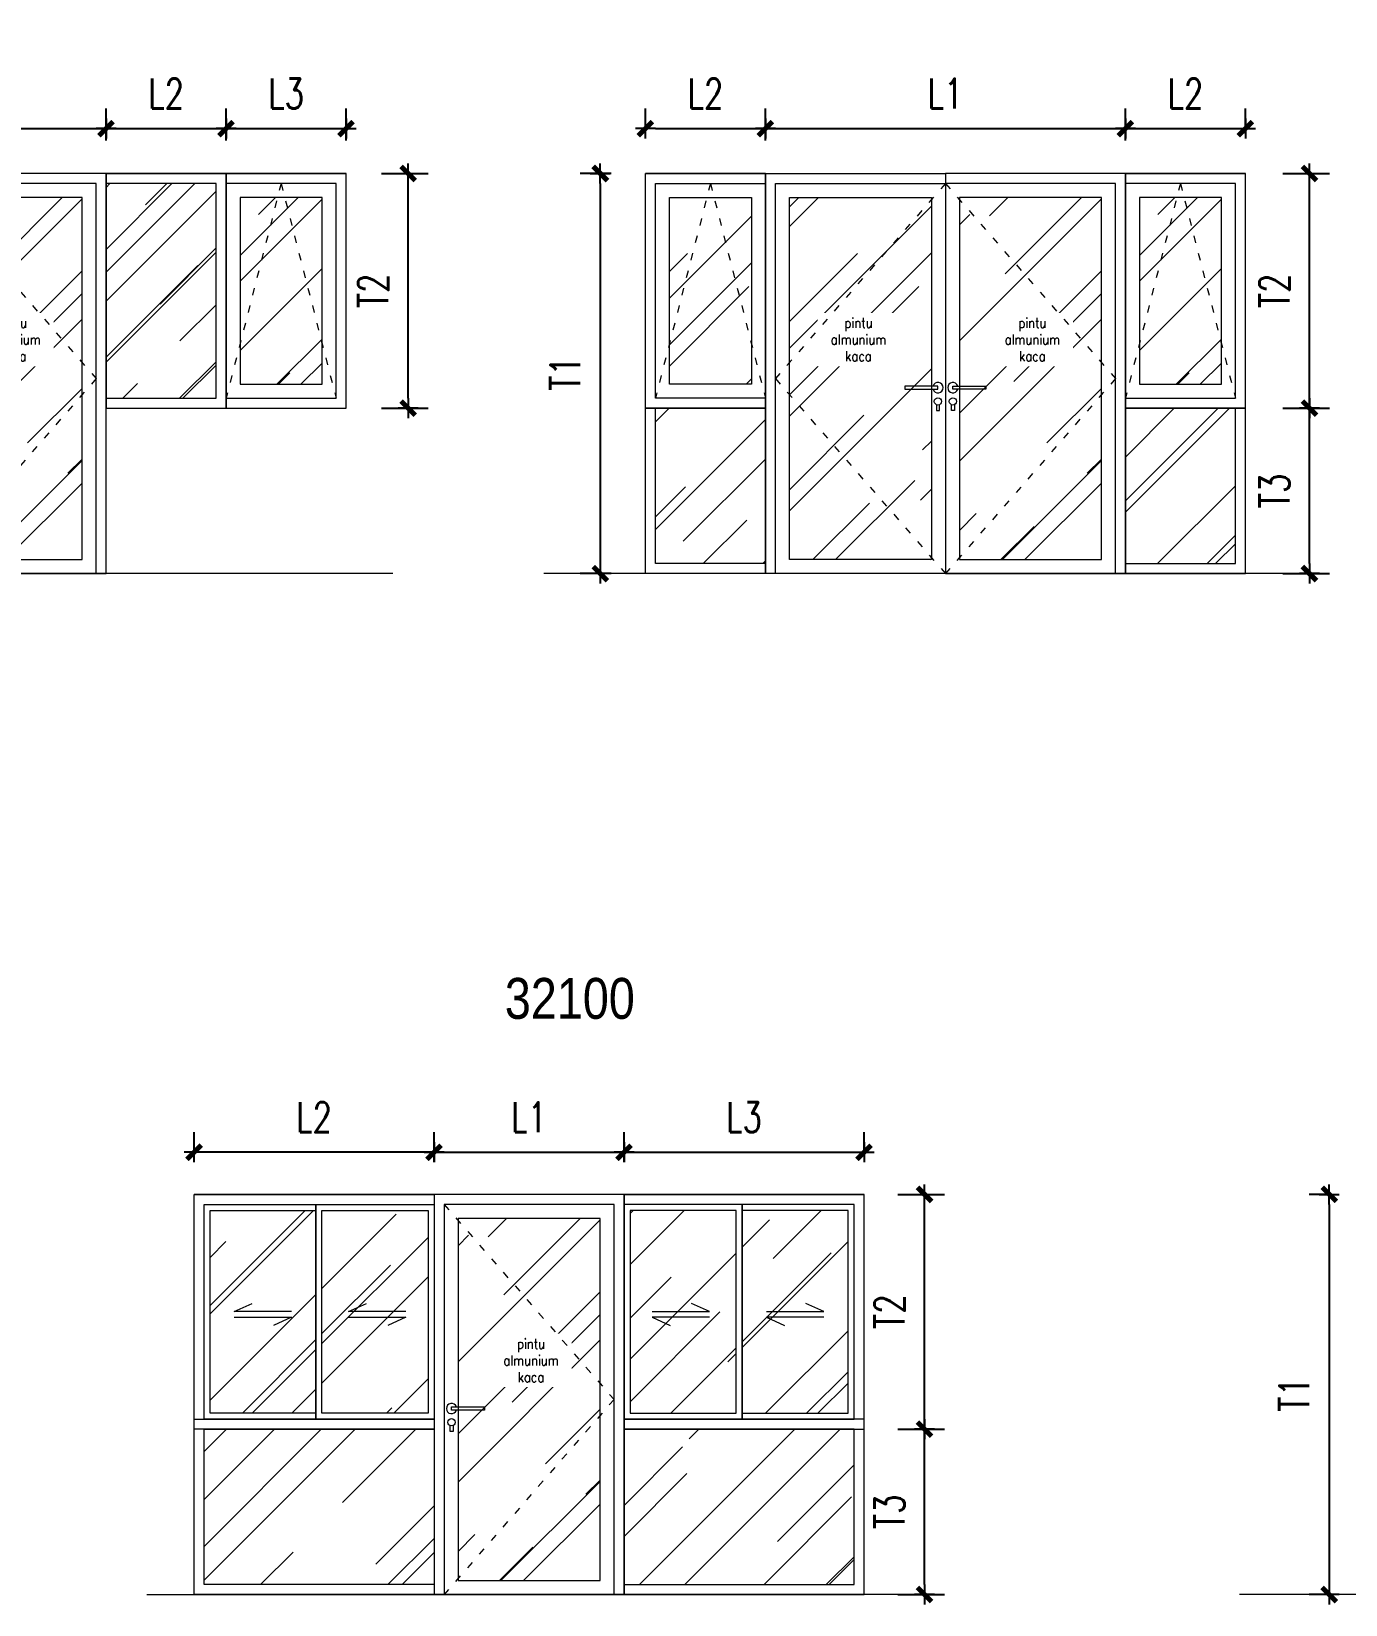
# Model space of a CAD drawing. Header units: centimetres. Extents: x 241563 to 294181, y -34797 to 61752.
# Drawn here: x 262915 to 269485, y 6713 to 14576 of the extents above; entities that cross this region are included whole.
import ezdxf

# ---------------------------------------------------------------- set-up
doc = ezdxf.new("R2010")
doc.units = ezdxf.units.CM
doc.header["$MEASUREMENT"] = 0
doc.linetypes.add('ACAD_ISO03W100', pattern=[30, 12, -18])
doc.layers.add('0.00', color=130, linetype='Continuous', lineweight=0)
doc.layers.add('0.09', color=30, linetype='Continuous', lineweight=9)
doc.styles.add('51DIM', font='SIMPLEX.shx', dxfattribs={"width": 0.85})
doc.styles.add('ISO', font='ARIALN.TTF')
doc.styles.add('TEXT', font='simplex.shx', dxfattribs={"width": 0.75})
doc.dimstyles.new('D100B', dxfattribs={"dimscale": 100, "dimtxt": 1.5, "dimasz": 0.5, "dimexe": 1, "dimexo": 2, "dimgap": 1, "dimtad": 1, "dimdec": 0, "dimzin": 0, "dimdsep": 46, "dimtxsty": 'TEXT', "dimblk1": 'tick', "dimblk2": 'tick', "dimsah": 1, "dimcen": 0, "dimclre": 15, "dimadec": 0, "dimazin": 0, "dimtfac": 1, "dimtdec": 0, "dimtix": 1, "dimtmove": 2, "dimatfit": 3, "dimldrblk": 'tick', "dimfxl": 1, "dimtolj": 1, "dimtzin": 0, "dimarcsym": 0})
pattern_1 = [(45, (13153.44, -5092.07), (424.2641, 1131.37085), [7500, -1000, 2500, -500]), (45, (13446.9, -4445.1), (-823.7794, 116.6726), [1500, -165, 3000, -375]), (45, (13029.7, -4614.77), (1601.59686, 2075.3584), [4000, -700, 2000, -500])]
pattern_2 = [(45, (-8457.07, -10247.63), (424.2641, 1131.37085), [7500, -1000, 2500, -500]), (45, (-8163.6, -9600.6), (-823.7794, 116.6726), [1500, -165, 3000, -375]), (45, (-8580.8, -9770.34), (1601.59686, 2075.3584), [4000, -700, 2000, -500])]
pattern_3 = [(45, (9733.9, 14823.35), (424.2641, 1131.37085), [7500, -1000, 2500, -500]), (45, (10027.4, 15470.35), (-823.7794, 116.6726), [1500, -165, 3000, -375]), (45, (9610.18, 15300.65), (1601.59686, 2075.3584), [4000, -700, 2000, -500])]

# ---------------------------------------------------------------- blocks, each defined once
blk = doc.blocks.new('tick')
for p, q in [((-1, 0), (1, 0)), ((0, 1), (0, -1))]:
    blk.add_line(p, q)
at = {"const_width": 0.5}
blk.add_lwpolyline([(-0.71, -0.71), (0.71, 0.71)], dxfattribs=at)
blk = doc.blocks.new('*D128')
at = {"color": 15, "linetype": 'Continuous', "lineweight": -2, "ltscale": 2, "transparency": 16777216}
for p, q in [((264664.5, 13866), (264898.4, 13866)), ((264664.5, 12692.6), (264898.4, 12692.6))]:
    blk.add_line(p, q, dxfattribs=at)
at = {"color": 0, "linetype": 'Continuous', "lineweight": -2, "ltscale": 2, "transparency": 16777216}
blk.add_line((264798.4, 12742.6), (264798.4, 13816), dxfattribs=at)
at = {"layer": 'Defpoints', "color": 0, "linetype": 'Continuous', "ltscale": 2, "transparency": 16777216}
for p in [(264464.5, 13866), (264798.4, 13866), (264464.5, 12692.6)]:
    blk.add_point(p, dxfattribs=at)
at = {"color": 0, "linetype": 'Continuous', "lineweight": -2, "ltscale": 2, "transparency": 16777216, "xscale": 50, "yscale": 50, "zscale": 50}
for p, rotation in [((264798.4, 13866), 90), ((264798.4, 12692.6), 270)]:
    blk.add_blockref('tick', p, dxfattribs=dict(at, rotation=rotation))
at = {"color": 0, "linetype": 'Continuous', "ltscale": 2, "transparency": 16777216, "insert": (264623.4, 13279.3), "char_height": 150, "attachment_point": 5, "rotation": 90, "style": 'TEXT'}
blk.add_mtext('\\A1;T2', dxfattribs=at)
blk = doc.blocks.new('*D130')
at = {"color": 15, "linetype": 'Continuous', "lineweight": -2, "ltscale": 2, "transparency": 16777216}
for p, q in [((261487.8, 14031.4), (261487.8, 14190.1)), ((263287.8, 14031.4), (263287.8, 14190.1))]:
    blk.add_line(p, q, dxfattribs=at)
at = {"color": 0, "linetype": 'Continuous', "lineweight": -2, "ltscale": 2, "transparency": 16777216}
blk.add_line((261537.8, 14090.1), (263237.8, 14090.1), dxfattribs=at)
at = {"layer": 'Defpoints', "color": 0, "linetype": 'Continuous', "ltscale": 2, "transparency": 16777216}
for p in [(263287.8, 14090.1), (261487.8, 13831.4), (263287.8, 13831.4)]:
    blk.add_point(p, dxfattribs=at)
at = {"color": 0, "linetype": 'Continuous', "lineweight": -2, "ltscale": 2, "transparency": 16777216, "xscale": 50, "yscale": 50, "zscale": 50, "rotation": 180}
blk.add_blockref('tick', (261487.8, 14090.1), dxfattribs=at)
at = {"color": 0, "linetype": 'Continuous', "lineweight": -2, "ltscale": 2, "transparency": 16777216, "xscale": 50, "yscale": 50, "zscale": 50}
blk.add_blockref('tick', (263287.8, 14090.1), dxfattribs=at)
at = {"color": 0, "linetype": 'Continuous', "ltscale": 2, "transparency": 16777216, "insert": (262387.8, 14265.1), "char_height": 150, "attachment_point": 5, "style": 'TEXT'}
blk.add_mtext('\\A1;L1', dxfattribs=at)
blk = doc.blocks.new('*D131')
at = {"color": 15, "linetype": 'Continuous', "lineweight": -2, "ltscale": 2, "transparency": 16777216}
for p, q in [((263287.8, 14031.4), (263287.8, 14190.1)), ((263887.8, 14031.4), (263887.8, 14190.1))]:
    blk.add_line(p, q, dxfattribs=at)
at = {"color": 0, "linetype": 'Continuous', "lineweight": -2, "ltscale": 2, "transparency": 16777216}
blk.add_line((263337.8, 14090.1), (263837.8, 14090.1), dxfattribs=at)
at = {"layer": 'Defpoints', "color": 0, "linetype": 'Continuous', "ltscale": 2, "transparency": 16777216}
for p in [(263887.8, 14090.1), (263287.8, 13831.4), (263887.8, 13831.4)]:
    blk.add_point(p, dxfattribs=at)
at = {"color": 0, "linetype": 'Continuous', "lineweight": -2, "ltscale": 2, "transparency": 16777216, "xscale": 50, "yscale": 50, "zscale": 50, "rotation": 180}
blk.add_blockref('tick', (263287.8, 14090.1), dxfattribs=at)
at = {"color": 0, "linetype": 'Continuous', "lineweight": -2, "ltscale": 2, "transparency": 16777216, "xscale": 50, "yscale": 50, "zscale": 50}
blk.add_blockref('tick', (263887.8, 14090.1), dxfattribs=at)
at = {"color": 0, "linetype": 'Continuous', "ltscale": 2, "transparency": 16777216, "insert": (263587.8, 14265.1), "char_height": 150, "attachment_point": 5, "style": 'TEXT'}
blk.add_mtext('\\A1;L2', dxfattribs=at)
blk = doc.blocks.new('*D132')
at = {"color": 15, "linetype": 'Continuous', "lineweight": -2, "ltscale": 2, "transparency": 16777216}
for p, q in [((269171.1, 13866), (269405, 13866)), ((269171.1, 12692.6), (269405, 12692.6))]:
    blk.add_line(p, q, dxfattribs=at)
at = {"color": 0, "linetype": 'Continuous', "lineweight": -2, "ltscale": 2, "transparency": 16777216}
blk.add_line((269305, 12742.6), (269305, 13816), dxfattribs=at)
at = {"layer": 'Defpoints', "color": 0, "linetype": 'Continuous', "ltscale": 2, "transparency": 16777216}
for p in [(268971.1, 13866), (269305, 13866), (268971.1, 12692.6)]:
    blk.add_point(p, dxfattribs=at)
at = {"color": 0, "linetype": 'Continuous', "lineweight": -2, "ltscale": 2, "transparency": 16777216, "xscale": 50, "yscale": 50, "zscale": 50}
for p, rotation in [((269305, 13866), 90), ((269305, 12692.6), 270)]:
    blk.add_blockref('tick', p, dxfattribs=dict(at, rotation=rotation))
at = {"color": 0, "linetype": 'Continuous', "ltscale": 2, "transparency": 16777216, "insert": (269130, 13279.3), "char_height": 150, "attachment_point": 5, "rotation": 90, "style": 'TEXT'}
blk.add_mtext('\\A1;T2', dxfattribs=at)
blk = doc.blocks.new('*D133')
at = {"color": 15, "linetype": 'Continuous', "lineweight": -2, "ltscale": 2, "transparency": 16777216}
for p, q in [((265814.1, 13866), (265659.1, 13866)), ((265814.1, 11866), (265659.1, 11866))]:
    blk.add_line(p, q, dxfattribs=at)
at = {"color": 0, "linetype": 'Continuous', "lineweight": -2, "ltscale": 2, "transparency": 16777216}
blk.add_line((265759.1, 13816), (265759.1, 11916), dxfattribs=at)
at = {"layer": 'Defpoints', "color": 0, "linetype": 'Continuous', "ltscale": 2, "transparency": 16777216}
for p in [(266014.1, 13866), (265759.1, 11866), (266014.1, 11866)]:
    blk.add_point(p, dxfattribs=at)
at = {"color": 0, "linetype": 'Continuous', "lineweight": -2, "ltscale": 2, "transparency": 16777216, "xscale": 50, "yscale": 50, "zscale": 50}
for p, rotation in [((265759.1, 13866), 90), ((265759.1, 11866), 270)]:
    blk.add_blockref('tick', p, dxfattribs=dict(at, rotation=rotation))
at = {"color": 0, "linetype": 'Continuous', "ltscale": 2, "transparency": 16777216, "insert": (265584.1, 12866), "char_height": 150, "attachment_point": 5, "rotation": 90, "style": 'TEXT'}
blk.add_mtext('\\A1;T1', dxfattribs=at)
blk = doc.blocks.new('*D134')
at = {"color": 15, "linetype": 'Continuous', "lineweight": -2, "ltscale": 2, "transparency": 16777216}
for p, q in [((265984.7, 14064.5), (265984.7, 14190.1)), ((266584.7, 14031.4), (266584.7, 14190.1))]:
    blk.add_line(p, q, dxfattribs=at)
at = {"color": 0, "linetype": 'Continuous', "lineweight": -2, "ltscale": 2, "transparency": 16777216}
blk.add_line((266034.7, 14090.1), (266534.7, 14090.1), dxfattribs=at)
at = {"layer": 'Defpoints', "color": 0, "linetype": 'Continuous', "ltscale": 2, "transparency": 16777216}
for p in [(266584.7, 14090.1), (265984.7, 13864.5), (266584.7, 13831.4)]:
    blk.add_point(p, dxfattribs=at)
at = {"color": 0, "linetype": 'Continuous', "lineweight": -2, "ltscale": 2, "transparency": 16777216, "xscale": 50, "yscale": 50, "zscale": 50, "rotation": 180}
blk.add_blockref('tick', (265984.7, 14090.1), dxfattribs=at)
at = {"color": 0, "linetype": 'Continuous', "lineweight": -2, "ltscale": 2, "transparency": 16777216, "xscale": 50, "yscale": 50, "zscale": 50}
blk.add_blockref('tick', (266584.7, 14090.1), dxfattribs=at)
at = {"color": 0, "linetype": 'Continuous', "ltscale": 2, "transparency": 16777216, "insert": (266284.7, 14265.1), "char_height": 150, "attachment_point": 5, "style": 'TEXT'}
blk.add_mtext('\\A1;L2', dxfattribs=at)
blk = doc.blocks.new('*D135')
at = {"color": 15, "linetype": 'Continuous', "lineweight": -2, "ltscale": 2, "transparency": 16777216}
for p, q in [((266584.7, 14031.4), (266584.7, 14190.1)), ((268384.7, 14031.4), (268384.7, 14190.1))]:
    blk.add_line(p, q, dxfattribs=at)
at = {"color": 0, "linetype": 'Continuous', "lineweight": -2, "ltscale": 2, "transparency": 16777216}
blk.add_line((266634.7, 14090.1), (268334.7, 14090.1), dxfattribs=at)
at = {"layer": 'Defpoints', "color": 0, "linetype": 'Continuous', "ltscale": 2, "transparency": 16777216}
for p in [(268384.7, 14090.1), (266584.7, 13831.4), (268384.7, 13831.4)]:
    blk.add_point(p, dxfattribs=at)
at = {"color": 0, "linetype": 'Continuous', "lineweight": -2, "ltscale": 2, "transparency": 16777216, "xscale": 50, "yscale": 50, "zscale": 50, "rotation": 180}
blk.add_blockref('tick', (266584.7, 14090.1), dxfattribs=at)
at = {"color": 0, "linetype": 'Continuous', "lineweight": -2, "ltscale": 2, "transparency": 16777216, "xscale": 50, "yscale": 50, "zscale": 50}
blk.add_blockref('tick', (268384.7, 14090.1), dxfattribs=at)
at = {"color": 0, "linetype": 'Continuous', "ltscale": 2, "transparency": 16777216, "insert": (267484.7, 14265.1), "char_height": 150, "attachment_point": 5, "style": 'TEXT'}
blk.add_mtext('\\A1;L1', dxfattribs=at)
blk = doc.blocks.new('*D136')
at = {"color": 15, "linetype": 'Continuous', "lineweight": -2, "ltscale": 2, "transparency": 16777216}
for p, q in [((268384.7, 14031.4), (268384.7, 14190.1)), ((268984.7, 14066), (268984.7, 14190.1))]:
    blk.add_line(p, q, dxfattribs=at)
at = {"color": 0, "linetype": 'Continuous', "lineweight": -2, "ltscale": 2, "transparency": 16777216}
blk.add_line((268434.7, 14090.1), (268934.7, 14090.1), dxfattribs=at)
at = {"layer": 'Defpoints', "color": 0, "linetype": 'Continuous', "ltscale": 2, "transparency": 16777216}
for p in [(268984.7, 14090.1), (268984.7, 13866), (268384.7, 13831.4)]:
    blk.add_point(p, dxfattribs=at)
at = {"color": 0, "linetype": 'Continuous', "lineweight": -2, "ltscale": 2, "transparency": 16777216, "xscale": 50, "yscale": 50, "zscale": 50, "rotation": 180}
blk.add_blockref('tick', (268384.7, 14090.1), dxfattribs=at)
at = {"color": 0, "linetype": 'Continuous', "lineweight": -2, "ltscale": 2, "transparency": 16777216, "xscale": 50, "yscale": 50, "zscale": 50}
blk.add_blockref('tick', (268984.7, 14090.1), dxfattribs=at)
at = {"color": 0, "linetype": 'Continuous', "ltscale": 2, "transparency": 16777216, "insert": (268684.7, 14265.1), "char_height": 150, "attachment_point": 5, "style": 'TEXT'}
blk.add_mtext('\\A1;L2', dxfattribs=at)
blk = doc.blocks.new('*D161')
at = {"color": 15, "linetype": 'Continuous', "lineweight": -2, "ltscale": 2, "transparency": 16777216}
for p, q in [((264927.6, 8963.3), (264927.6, 9074)), ((265877.6, 8963.3), (265877.6, 9074))]:
    blk.add_line(p, q, dxfattribs=at)
at = {"color": 0, "linetype": 'Continuous', "lineweight": -2, "ltscale": 2, "transparency": 16777216}
blk.add_line((264977.6, 8974), (265827.6, 8974), dxfattribs=at)
at = {"layer": 'Defpoints', "color": 0, "linetype": 'Continuous', "ltscale": 2, "transparency": 16777216}
for p in [(265877.6, 8974), (264927.6, 8763.3), (265877.6, 8763.3)]:
    blk.add_point(p, dxfattribs=at)
at = {"color": 0, "linetype": 'Continuous', "lineweight": -2, "ltscale": 2, "transparency": 16777216, "xscale": 50, "yscale": 50, "zscale": 50, "rotation": 180}
blk.add_blockref('tick', (264927.6, 8974), dxfattribs=at)
at = {"color": 0, "linetype": 'Continuous', "lineweight": -2, "ltscale": 2, "transparency": 16777216, "xscale": 50, "yscale": 50, "zscale": 50}
blk.add_blockref('tick', (265877.6, 8974), dxfattribs=at)
at = {"color": 0, "linetype": 'Continuous', "ltscale": 2, "transparency": 16777216, "insert": (265402.6, 9149), "char_height": 150, "attachment_point": 5, "style": 'TEXT'}
blk.add_mtext('\\A1;L1', dxfattribs=at)
blk = doc.blocks.new('*D162')
at = {"color": 15, "linetype": 'Continuous', "lineweight": -2, "ltscale": 2, "transparency": 16777216}
for p, q in [((265877.6, 8963.3), (265877.6, 9074)), ((267077.6, 8963.3), (267077.6, 9074))]:
    blk.add_line(p, q, dxfattribs=at)
at = {"color": 0, "linetype": 'Continuous', "lineweight": -2, "ltscale": 2, "transparency": 16777216}
blk.add_line((265927.6, 8974), (267027.6, 8974), dxfattribs=at)
at = {"layer": 'Defpoints', "color": 0, "linetype": 'Continuous', "ltscale": 2, "transparency": 16777216}
for p in [(267077.6, 8974), (265877.6, 8763.3), (267077.6, 8763.3)]:
    blk.add_point(p, dxfattribs=at)
at = {"color": 0, "linetype": 'Continuous', "lineweight": -2, "ltscale": 2, "transparency": 16777216, "xscale": 50, "yscale": 50, "zscale": 50, "rotation": 180}
blk.add_blockref('tick', (265877.6, 8974), dxfattribs=at)
at = {"color": 0, "linetype": 'Continuous', "lineweight": -2, "ltscale": 2, "transparency": 16777216, "xscale": 50, "yscale": 50, "zscale": 50}
blk.add_blockref('tick', (267077.6, 8974), dxfattribs=at)
at = {"color": 0, "linetype": 'Continuous', "ltscale": 2, "transparency": 16777216, "insert": (266477.6, 9149), "char_height": 150, "width": 166.071, "attachment_point": 5, "style": 'TEXT'}
blk.add_mtext('\\A1;L3', dxfattribs=at)
blk = doc.blocks.new('*D163')
at = {"color": 15, "linetype": 'Continuous', "lineweight": -2, "ltscale": 2, "transparency": 16777216}
for p, q in [((267246.2, 8763.3), (267480.2, 8763.3)), ((267246.2, 7589.9), (267480.2, 7589.9))]:
    blk.add_line(p, q, dxfattribs=at)
at = {"color": 0, "linetype": 'Continuous', "lineweight": -2, "ltscale": 2, "transparency": 16777216}
blk.add_line((267380.2, 7639.9), (267380.2, 8713.3), dxfattribs=at)
at = {"layer": 'Defpoints', "color": 0, "linetype": 'Continuous', "ltscale": 2, "transparency": 16777216}
for p in [(267046.2, 8763.3), (267380.2, 8763.3), (267046.2, 7589.9)]:
    blk.add_point(p, dxfattribs=at)
at = {"color": 0, "linetype": 'Continuous', "lineweight": -2, "ltscale": 2, "transparency": 16777216, "xscale": 50, "yscale": 50, "zscale": 50}
for p, rotation in [((267380.2, 8763.3), 90), ((267380.2, 7589.9), 270)]:
    blk.add_blockref('tick', p, dxfattribs=dict(at, rotation=rotation))
at = {"color": 0, "linetype": 'Continuous', "ltscale": 2, "transparency": 16777216, "insert": (267205.2, 8176.6), "char_height": 150, "attachment_point": 5, "rotation": 90, "style": 'TEXT'}
blk.add_mtext('\\A1;T2', dxfattribs=at)
blk = doc.blocks.new('*D164')
at = {"color": 15, "linetype": 'Continuous', "lineweight": -2, "ltscale": 2, "transparency": 16777216}
for p, q in [((269415.7, 8763.3), (269304, 8763.3)), ((269415.7, 6763.3), (269304, 6763.3))]:
    blk.add_line(p, q, dxfattribs=at)
at = {"color": 0, "linetype": 'Continuous', "lineweight": -2, "ltscale": 2, "transparency": 16777216}
blk.add_line((269404, 8713.3), (269404, 6813.3), dxfattribs=at)
at = {"layer": 'Defpoints', "color": 0, "linetype": 'Continuous', "ltscale": 2, "transparency": 16777216}
for p in [(269615.7, 8763.3), (269404, 6763.3), (269615.7, 6763.3)]:
    blk.add_point(p, dxfattribs=at)
at = {"color": 0, "linetype": 'Continuous', "lineweight": -2, "ltscale": 2, "transparency": 16777216, "xscale": 50, "yscale": 50, "zscale": 50}
for p, rotation in [((269404, 8763.3), 90), ((269404, 6763.3), 270)]:
    blk.add_blockref('tick', p, dxfattribs=dict(at, rotation=rotation))
at = {"color": 0, "linetype": 'Continuous', "ltscale": 2, "transparency": 16777216, "insert": (269229, 7763.3), "char_height": 150, "attachment_point": 5, "rotation": 90, "style": 'TEXT'}
blk.add_mtext('\\A1;T1', dxfattribs=at)
blk = doc.blocks.new('*D178')
at = {"color": 15, "linetype": 'Continuous', "lineweight": -2, "ltscale": 2, "transparency": 16777216}
for p, q in [((263887.8, 14031.4), (263887.8, 14190.1)), ((264487.8, 14031.4), (264487.8, 14190.1))]:
    blk.add_line(p, q, dxfattribs=at)
at = {"color": 0, "linetype": 'Continuous', "lineweight": -2, "ltscale": 2, "transparency": 16777216}
blk.add_line((263937.8, 14090.1), (264437.8, 14090.1), dxfattribs=at)
at = {"layer": 'Defpoints', "color": 0, "linetype": 'Continuous', "ltscale": 2, "transparency": 16777216}
for p in [(264487.8, 14090.1), (263887.8, 13831.4), (264487.8, 13831.4)]:
    blk.add_point(p, dxfattribs=at)
at = {"color": 0, "linetype": 'Continuous', "lineweight": -2, "ltscale": 2, "transparency": 16777216, "xscale": 50, "yscale": 50, "zscale": 50, "rotation": 180}
blk.add_blockref('tick', (263887.8, 14090.1), dxfattribs=at)
at = {"color": 0, "linetype": 'Continuous', "lineweight": -2, "ltscale": 2, "transparency": 16777216, "xscale": 50, "yscale": 50, "zscale": 50}
blk.add_blockref('tick', (264487.8, 14090.1), dxfattribs=at)
at = {"color": 0, "linetype": 'Continuous', "ltscale": 2, "transparency": 16777216, "insert": (264187.8, 14265.1), "char_height": 150, "attachment_point": 5, "style": 'TEXT'}
blk.add_mtext('\\A1;L3', dxfattribs=at)
blk = doc.blocks.new('*D179')
at = {"color": 15, "linetype": 'Continuous', "lineweight": -2, "ltscale": 2, "transparency": 16777216}
for p, q in [((269171.1, 12692.6), (269405, 12692.6)), ((269171.1, 11866), (269405, 11866))]:
    blk.add_line(p, q, dxfattribs=at)
at = {"color": 0, "linetype": 'Continuous', "lineweight": -2, "ltscale": 2, "transparency": 16777216}
blk.add_line((269305, 11916), (269305, 12642.6), dxfattribs=at)
at = {"layer": 'Defpoints', "color": 0, "linetype": 'Continuous', "ltscale": 2, "transparency": 16777216}
for p in [(268971.1, 12692.6), (269305, 12692.6), (268971.1, 11866)]:
    blk.add_point(p, dxfattribs=at)
at = {"color": 0, "linetype": 'Continuous', "lineweight": -2, "ltscale": 2, "transparency": 16777216, "xscale": 50, "yscale": 50, "zscale": 50}
for p, rotation in [((269305, 12692.6), 90), ((269305, 11866), 270)]:
    blk.add_blockref('tick', p, dxfattribs=dict(at, rotation=rotation))
at = {"color": 0, "linetype": 'Continuous', "ltscale": 2, "transparency": 16777216, "insert": (269130, 12279.3), "char_height": 150, "attachment_point": 5, "rotation": 90, "style": 'TEXT'}
blk.add_mtext('\\A1;T3', dxfattribs=at)
blk = doc.blocks.new('*D181')
at = {"color": 15, "linetype": 'Continuous', "lineweight": -2, "ltscale": 2, "transparency": 16777216}
for p, q in [((267246.2, 7589.9), (267480.2, 7589.9)), ((267246.2, 6763.3), (267480.2, 6763.3))]:
    blk.add_line(p, q, dxfattribs=at)
at = {"color": 0, "linetype": 'Continuous', "lineweight": -2, "ltscale": 2, "transparency": 16777216}
blk.add_line((267380.2, 6813.3), (267380.2, 7539.9), dxfattribs=at)
at = {"layer": 'Defpoints', "color": 0, "linetype": 'Continuous', "ltscale": 2, "transparency": 16777216}
for p in [(267046.2, 7589.9), (267380.2, 7589.9), (267046.2, 6763.3)]:
    blk.add_point(p, dxfattribs=at)
at = {"color": 0, "linetype": 'Continuous', "lineweight": -2, "ltscale": 2, "transparency": 16777216, "xscale": 50, "yscale": 50, "zscale": 50}
for p, rotation in [((267380.2, 7589.9), 90), ((267380.2, 6763.3), 270)]:
    blk.add_blockref('tick', p, dxfattribs=dict(at, rotation=rotation))
at = {"color": 0, "linetype": 'Continuous', "ltscale": 2, "transparency": 16777216, "insert": (267205.2, 7176.6), "char_height": 150, "width": 160.612, "attachment_point": 5, "rotation": 90, "style": 'TEXT'}
blk.add_mtext('\\A1;T3', dxfattribs=at)
blk = doc.blocks.new('*D640')
at = {"color": 15, "linetype": 'Continuous', "lineweight": -2, "ltscale": 2, "transparency": 16777216}
for p, q in [((263727.6, 8963.3), (263727.6, 9074)), ((264927.6, 8963.3), (264927.6, 9074))]:
    blk.add_line(p, q, dxfattribs=at)
at = {"color": 0, "linetype": 'Continuous', "lineweight": -2, "ltscale": 2, "transparency": 16777216}
blk.add_line((264877.6, 8974), (263777.6, 8974), dxfattribs=at)
at = {"layer": '0.00', "color": 15, "linetype": 'Continuous', "lineweight": -2, "ltscale": 2, "transparency": 16777216}
for p, q in [((266552.5, 42751.9), (266552.5, 42924.1)), ((267802.5, 42751.9), (267802.5, 42924.1))]:
    blk.add_line(p, q, dxfattribs=at)
at = {"layer": '0.00', "color": 0, "linetype": 'Continuous', "lineweight": -2, "ltscale": 2, "transparency": 16777216}
blk.add_line((266602.5, 42824.1), (267752.5, 42824.1), dxfattribs=at)
at = {"layer": 'Defpoints', "color": 0, "linetype": 'Continuous', "ltscale": 2, "transparency": 16777216}
for p in [(267802.5, 42824.1), (266552.5, 42551.9), (267802.5, 42551.9), (263727.6, 8974), (263727.6, 8763.3), (264927.6, 8763.3)]:
    blk.add_point(p, dxfattribs=at)
at = {"color": 0, "linetype": 'Continuous', "lineweight": -2, "ltscale": 2, "transparency": 16777216, "xscale": 50, "yscale": 50, "zscale": 50, "rotation": 180}
blk.add_blockref('tick', (263727.6, 8974), dxfattribs=at)
at = {"color": 0, "linetype": 'Continuous', "lineweight": -2, "ltscale": 2, "transparency": 16777216, "xscale": 50, "yscale": 50, "zscale": 50}
blk.add_blockref('tick', (264927.6, 8974), dxfattribs=at)
at = {"layer": '0.00', "color": 0, "linetype": 'Continuous', "lineweight": -2, "ltscale": 2, "transparency": 16777216, "xscale": 50, "yscale": 50, "zscale": 50, "rotation": 180}
blk.add_blockref('tick', (266552.5, 42824.1), dxfattribs=at)
at = {"layer": '0.00', "color": 0, "linetype": 'Continuous', "lineweight": -2, "ltscale": 2, "transparency": 16777216, "xscale": 50, "yscale": 50, "zscale": 50}
blk.add_blockref('tick', (267802.5, 42824.1), dxfattribs=at)
at = {"color": 0, "linetype": 'Continuous', "ltscale": 2, "transparency": 16777216, "insert": (264327.6, 9149), "char_height": 150, "attachment_point": 5, "style": 'TEXT'}
blk.add_mtext('\\A1;L2', dxfattribs=at)
at = {"layer": '0.00', "color": 0, "linetype": 'Continuous', "ltscale": 2, "transparency": 16777216, "insert": (267177.5, 42999.1), "char_height": 150, "attachment_point": 5, "style": 'TEXT'}
blk.add_mtext('\\A1;L1', dxfattribs=at)

msp = doc.modelspace()

# ---------------------------------------------------------------- hatches: boundary and pattern name
at = {"layer": '0.00', "linetype": 'ACAD_ISO03W100', "ltscale": 3, "true_color": 0xf8d731}
h = msp.add_hatch(dxfattribs=at)
h.set_pattern_fill('AR-RROOF', color=40, scale=300, angle=45)
h.set_pattern_definition([(45, (1720.2, -5092.07), (254.55844, 678.8225), [4500, -600, 1500, -300]), (45, (1896.27, -4703.87), (-494.26764, 70.0036), [900, -99, 1800, -225]), (45, (1645.95, -4805.7), (960.95812, 1245.21504), [2400, -420, 1200, -300])])
h.paths.add_polyline_path([(263837.8, 13816), (263287.8, 13816), (263287.8, 12742.6), (263837.8, 12742.6)])
at = {"layer": '0.00', "linetype": 'Continuous', "ltscale": 2}
h = msp.add_hatch(dxfattribs=at)
h.set_pattern_fill('AR-RROOF', color=4, scale=500, angle=45)
h.set_pattern_definition([(45, (8056.57, -5092.07), (424.2641, 1131.37085), [7500, -1000, 2500, -500]), (45, (8350, -4445.1), (-823.7794, 116.6726), [1500, -165, 3000, -375]), (45, (7932.82, -4614.77), (1601.59686, 2075.3584), [4000, -700, 2000, -500])])
h.paths.add_polyline_path([(262457.8, 11936), (263167.8, 11936), (263167.8, 13746), (262457.8, 13746)])
h = msp.add_hatch(dxfattribs=at)
h.set_pattern_fill('AR-RROOF', color=4, scale=500, angle=45)
h.set_pattern_definition([(45, (8656.57, -5092.07), (424.2641, 1131.37085), [7500, -1000, 2500, -500]), (45, (8950, -4445.1), (-823.7794, 116.6726), [1500, -165, 3000, -375]), (45, (8532.82, -4614.77), (1601.59686, 2075.3584), [4000, -700, 2000, -500])])
h.paths.add_polyline_path([(264367.8, 13746), (263957.8, 13746), (263957.8, 12812.6), (264367.8, 12812.6)])
h = msp.add_hatch(dxfattribs=at)
h.set_pattern_fill('AR-RROOF', color=4, scale=500, angle=45)
h.set_pattern_definition([(45, (12303.44, -5092.07), (424.2641, 1131.37085), [7500, -1000, 2500, -500]), (45, (12596.9, -4445.1), (-823.7794, 116.6726), [1500, -165, 3000, -375]), (45, (12179.7, -4614.77), (1601.59686, 2075.3584), [4000, -700, 2000, -500])])
h.paths.add_polyline_path([(266104.7, 13746), (266514.7, 13746), (266514.7, 12812.6), (266104.7, 12812.6)])
h = msp.add_hatch(dxfattribs=at)
h.set_pattern_fill('AR-RROOF', color=4, scale=500, angle=45)
h.set_pattern_definition(pattern_1)
h.paths.add_polyline_path([(267414.7, 11936), (266704.7, 11936), (266704.7, 13746), (267414.7, 13746)])
h = msp.add_hatch(dxfattribs=at)
h.set_pattern_fill('AR-RROOF', color=4, scale=500, angle=45)
h.set_pattern_definition(pattern_1)
h.paths.add_polyline_path([(267554.7, 11936), (268264.7, 11936), (268264.7, 13746), (267554.7, 13746)])
h = msp.add_hatch(dxfattribs=at)
h.set_pattern_fill('AR-RROOF', color=4, scale=500, angle=45)
h.set_pattern_definition(pattern_1)
h.paths.add_polyline_path([(268864.7, 13746), (268454.7, 13746), (268454.7, 12812.6), (268864.7, 12812.6)])
h = msp.add_hatch(dxfattribs=at)
h.set_pattern_fill('AR-RROOF', color=4, scale=500, angle=45)
h.set_pattern_definition([(45, (-752.84, -5092.07), (424.2641, 1131.37085), [7500, -1000, 2500, -500]), (45, (-459.4, -4445.1), (-823.7794, 116.6726), [1500, -165, 3000, -375]), (45, (-876.6, -4614.77), (1601.59686, 2075.3584), [4000, -700, 2000, -500])])
h.paths.add_polyline_path([(266034.7, 12692.6), (266584.7, 12692.6), (266584.7, 11916), (266034.7, 11916)])
h = msp.add_hatch(dxfattribs=at)
h.set_pattern_fill('AR-RROOF', color=4, scale=500, angle=45)
h.set_pattern_definition([(45, (97.16, -5092.07), (424.2641, 1131.37085), [7500, -1000, 2500, -500]), (45, (390.6, -4445.1), (-823.7794, 116.6726), [1500, -165, 3000, -375]), (45, (-26.6, -4614.77), (1601.59686, 2075.3584), [4000, -700, 2000, -500])])
h.paths.add_polyline_path([(268934.7, 12692.6), (268384.7, 12692.6), (268384.7, 11916), (268934.7, 11916)])
h = msp.add_hatch(dxfattribs=at)
h.set_pattern_fill('AR-RROOF', color=4, scale=500, angle=45)
h.set_pattern_definition(pattern_2)
h.paths.add_polyline_path([(263807.6, 8683.3), (264336.8, 8683.3), (264336.8, 7669.9), (263807.6, 7669.9)])
h.paths.add_polyline_path([(264366.8, 8683.3), (264897.6, 8683.3), (264897.6, 7669.9), (264366.8, 7669.9)])
h = msp.add_hatch(dxfattribs=at)
h.set_pattern_fill('AR-RROOF', color=4, scale=500, angle=45)
h.set_pattern_definition(pattern_2)
h.paths.add_polyline_path([(266997.6, 8683.3), (266468.5, 8683.3), (266468.5, 7669.9), (266997.6, 7669.9)])
h.paths.add_polyline_path([(266438.5, 8683.3), (265907.6, 8683.3), (265907.6, 7669.9), (266438.5, 7669.9)])
h = msp.add_hatch(dxfattribs=at)
h.set_pattern_fill('AR-RROOF', color=4, scale=500, angle=45)
h.set_pattern_definition([(45, (10646.4, -10194.7), (424.2641, 1131.37085), [7500, -1000, 2500, -500]), (45, (10939.85, -9547.7), (-823.7794, 116.6726), [1500, -165, 3000, -375]), (45, (10522.65, -9717.4), (1601.59686, 2075.3584), [4000, -700, 2000, -500])])
h.paths.add_polyline_path([(265047.6, 6833.3), (265757.6, 6833.3), (265757.6, 8643.3), (265047.6, 8643.3)])
h = msp.add_hatch(dxfattribs=at)
h.set_pattern_fill('AR-RROOF', color=4, scale=500, angle=45)
h.set_pattern_definition(pattern_3)
h.paths.add_polyline_path([(263777.6, 7589.9), (264927.6, 7589.9), (264927.6, 6813.3), (263777.6, 6813.3)])
h = msp.add_hatch(dxfattribs=at)
h.set_pattern_fill('AR-RROOF', color=4, scale=500, angle=45)
h.set_pattern_definition(pattern_3)
h.paths.add_polyline_path([(267027.6, 7589.9), (265877.6, 7589.9), (265877.6, 6813.3), (267027.6, 6813.3)])

# ---------------------------------------------------------------- linework, layer by layer
at = {"layer": '0.00', "color": 40, "linetype": 'Continuous', "ltscale": 2, "true_color": 0xf8d731}
for p, q in [((263287.8, 13866), (263887.8, 13866)), ((263887.8, 13866), (264487.8, 13866)), ((266584.7, 13866), (265984.7, 13866)), ((268384.7, 13866), (268984.7, 13866)), ((264327.6, 8763.3), (263727.6, 8763.3)), ((264927.6, 8763.3), (264327.6, 8763.3)), ((265877.6, 8763.3), (266477.6, 8763.3)), ((266477.6, 8763.3), (267077.6, 8763.3))]:
    msp.add_line(p, q, dxfattribs=at)
at = {"layer": '0.00', "color": 40, "linetype": 'Continuous', "ltscale": 0.5, "true_color": 0xf8d731}
for p, q in [((264721, 11866), (262086, 11866)), ((269189, 11866), (265477.3, 11866)), ((263492.1, 6763.3), (266332.2, 6763.3)), ((267313.2, 6763.3), (264473.1, 6763.3)), ((272989.2, 6763.3), (268955.2, 6763.3))]:
    msp.add_line(p, q, dxfattribs=at)
for points in [[(262387.8, 11866), (263287.8, 11866), (263287.8, 13866), (262387.8, 13866)], [(267484.7, 11866), (266584.7, 11866), (266584.7, 13866), (267484.7, 13866)], [(267484.7, 11866), (268384.7, 11866), (268384.7, 13866), (267484.7, 13866)], [(262387.8, 11866), (263237.8, 11866), (263237.8, 13816), (262387.8, 13816)], [(267484.7, 11866), (266634.7, 11866), (266634.7, 13816), (267484.7, 13816)], [(267484.7, 11866), (268334.7, 11866), (268334.7, 13816), (267484.7, 13816)], [(262457.8, 11936), (263167.8, 11936), (263167.8, 13746), (262457.8, 13746)], [(267414.7, 11936), (266704.7, 11936), (266704.7, 13746), (267414.7, 13746)], [(267554.7, 11936), (268264.7, 11936), (268264.7, 13746), (267554.7, 13746)], [(267447.2, 12803.5), (267281.9, 12803.5), (267281.9, 12787.8), (267447.2, 12787.8)], [(267522.1, 12803.5), (267687.4, 12803.5), (267687.4, 12787.8), (267522.1, 12787.8)], [(264927.6, 6763.3), (265877.6, 6763.3), (265877.6, 8763.3), (264927.6, 8763.3)], [(264977.6, 6763.3), (265827.6, 6763.3), (265827.6, 8713.3), (264977.6, 8713.3)], [(265047.6, 6833.3), (265757.6, 6833.3), (265757.6, 8643.3), (265047.6, 8643.3)], [(265015.1, 7700.9), (265180.4, 7700.9), (265180.4, 7685.1), (265015.1, 7685.1)]]:
    msp.add_lwpolyline(points, close=True, dxfattribs=at)
at = {"layer": '0.00', "color": 40, "linetype": 'Continuous', "ltscale": 2, "true_color": 0xf8d731}
for points in [[(263887.8, 13866), (263287.8, 13866), (263287.8, 12692.6), (263887.8, 12692.6)], [(264487.8, 13866), (263887.8, 13866), (263887.8, 12692.6), (264487.8, 12692.6)], [(265984.7, 13866), (266584.7, 13866), (266584.7, 12692.6), (265984.7, 12692.6)], [(268984.7, 13866), (268384.7, 13866), (268384.7, 12692.6), (268984.7, 12692.6)], [(263837.8, 13816), (263287.8, 13816), (263287.8, 12742.6), (263837.8, 12742.6)], [(264437.8, 13816), (263887.8, 13816), (263887.8, 12742.6), (264437.8, 12742.6)], [(266034.7, 13816), (266584.7, 13816), (266584.7, 12742.6), (266034.7, 12742.6)], [(268934.7, 13816), (268384.7, 13816), (268384.7, 12742.6), (268934.7, 12742.6)], [(264367.8, 13746), (263957.8, 13746), (263957.8, 12812.6), (264367.8, 12812.6)], [(266104.7, 13746), (266514.7, 13746), (266514.7, 12812.6), (266104.7, 12812.6)], [(268864.7, 13746), (268454.7, 13746), (268454.7, 12812.6), (268864.7, 12812.6)], [(265984.7, 12692.6), (266584.7, 12692.6), (266584.7, 11866), (265984.7, 11866)], [(266034.7, 12692.6), (266584.7, 12692.6), (266584.7, 11916), (266034.7, 11916)], [(268984.7, 12692.6), (268384.7, 12692.6), (268384.7, 11866), (268984.7, 11866)], [(268934.7, 12692.6), (268384.7, 12692.6), (268384.7, 11916), (268934.7, 11916)], [(263777.6, 8713.3), (264336.8, 8713.3), (264336.8, 7639.9), (263777.6, 7639.9)], [(263807.6, 8683.3), (264336.8, 8683.3), (264336.8, 7669.9), (263807.6, 7669.9)], [(264336.8, 8713.3), (264927.6, 8713.3), (264927.6, 7639.9), (264336.8, 7639.9)], [(264366.8, 8683.3), (264897.6, 8683.3), (264897.6, 7669.9), (264366.8, 7669.9)], [(266468.5, 8713.3), (265877.6, 8713.3), (265877.6, 7639.9), (266468.5, 7639.9)], [(266438.5, 8683.3), (265907.6, 8683.3), (265907.6, 7669.9), (266438.5, 7669.9)], [(267027.6, 8713.3), (266468.5, 8713.3), (266468.5, 7639.9), (267027.6, 7639.9)], [(266997.6, 8683.3), (266468.5, 8683.3), (266468.5, 7669.9), (266997.6, 7669.9)], [(263727.6, 7639.9), (264927.6, 7639.9), (264927.6, 6763.3), (263727.6, 6763.3)], [(267077.6, 7639.9), (265877.6, 7639.9), (265877.6, 6763.3), (267077.6, 6763.3)], [(263777.6, 7589.9), (264927.6, 7589.9), (264927.6, 6813.3), (263777.6, 6813.3)], [(267027.6, 7589.9), (265877.6, 7589.9), (265877.6, 6813.3), (267027.6, 6813.3)]]:
    msp.add_lwpolyline(points, close=True, dxfattribs=at)
at = {"layer": '0.00', "color": 40, "linetype": 'ACAD_ISO03W100', "ltscale": 3, "true_color": 0xf8d731}
for points in [[(264162.8, 13816), (263887.8, 12742.6)], [(264162.8, 13816), (264437.8, 12742.6)], [(266309.7, 13816), (266034.7, 12742.6)], [(266309.7, 13816), (266584.7, 12742.6)], [(268659.7, 13816), (268384.7, 12742.6)], [(268659.7, 13816), (268934.7, 12742.6)]]:
    msp.add_lwpolyline(points, dxfattribs=at)
at = {"layer": '0.00', "color": 40, "linetype": 'Continuous', "ltscale": 0.5, "true_color": 0xf8d731}
for points in [[(267439.8, 12710.4), (267439.8, 12680.6), (267454.6, 12680.6), (267454.6, 12710.4)], [(267529.5, 12710.4), (267529.5, 12680.6), (267514.7, 12680.6), (267514.7, 12710.4)], [(265022.5, 7607.8), (265022.5, 7578), (265007.7, 7578), (265007.7, 7607.8)]]:
    msp.add_lwpolyline(points, dxfattribs=at)
at = {"layer": '0.00', "color": 40, "linetype": 'Continuous', "ltscale": 2, "true_color": 0xf8d731}
for points in [[(264327.6, 7589.9), (263727.6, 7589.9), (263727.6, 8763.3), (264327.6, 8763.3)], [(264327.6, 8763.3), (264927.6, 8763.3), (264927.6, 7589.9), (264327.6, 7589.9)], [(266477.6, 8763.3), (265877.6, 8763.3), (265877.6, 7589.9), (266477.6, 7589.9)], [(266477.6, 7589.9), (267077.6, 7589.9), (267077.6, 8763.3), (266477.6, 8763.3)], [(264215.2, 8177.9), (263928.2, 8177.9), (264018.4, 8218.6)], [(264786.9, 8177.9), (264499.8, 8177.9), (264590, 8218.6)], [(266018.4, 8177.9), (266305.4, 8177.9), (266215.2, 8218.6)], [(266590, 8177.9), (266877.1, 8177.9), (266786.9, 8218.6)], [(263928.2, 8149), (264215.2, 8149), (264125, 8108.4)], [(264499.8, 8149), (264786.9, 8149), (264696.7, 8108.4)], [(266305.4, 8149), (266018.4, 8149), (266108.5, 8108.4)], [(266877.1, 8149), (266590, 8149), (266680.2, 8108.4)]]:
    msp.add_lwpolyline(points, dxfattribs=at)
at = {"layer": '0.00', "color": 40, "linetype": 'Continuous', "ltscale": 0.5, "true_color": 0xf8d731}
for centre in [(267447.2, 12727), (267522.1, 12727), (265015.1, 7624.4)]:
    msp.add_circle(centre, 18.1, dxfattribs=at)
for centre, start, end in [((267447.2, 12795.6), 197.67913, 162.32087), ((267522.1, 12795.6), 17.67913, 342.32087), ((265015.1, 7693), 17.67913, 342.32087)]:
    msp.add_arc(centre, 25.9, start, end, dxfattribs=at)

# ---------------------------------------------------------------- texts
at = {"layer": '0.00', "color": 40, "linetype": 'Continuous', "ltscale": 2, "true_color": 0xf8d731, "insert": (265281.5, 9845), "char_height": 204.1, "width": 604.134, "attachment_point": 1, "style": 'ISO'}
msp.add_mtext('32100', dxfattribs=at)

# ---------------------------------------------------------------- dimensions: what is measured, and where the dimension line sits
at = {"linetype": 'Continuous', "ltscale": 2}
for base, p1, p2, text, picture, middle in [((263287.8, 14090.1), (261487.8, 13831.4), (263287.8, 13831.4), 'L1', '*D130', (262387.8, 14265.1)), ((263887.8, 14090.1), (263287.8, 13831.4), (263887.8, 13831.4), 'L2', '*D131', (263587.8, 14265.1)), ((264487.8, 14090.1), (263887.8, 13831.4), (264487.8, 13831.4), 'L3', '*D178', (264187.8, 14265.1)), ((266584.7, 14090.1), (265984.7, 13864.5), (266584.7, 13831.4), 'L2', '*D134', (266284.7, 14265.1)), ((268384.7, 14090.1), (266584.7, 13831.4), (268384.7, 13831.4), 'L1', '*D135', (267484.7, 14265.1)), ((268984.7, 14090.1), (268384.7, 13831.4), (268984.7, 13866), 'L2', '*D136', (268684.7, 14265.1)), ((265877.6, 8974), (264927.6, 8763.3), (265877.6, 8763.3), 'L1', '*D161', (265402.6, 9149)), ((267077.6, 8974), (265877.6, 8763.3), (267077.6, 8763.3), 'L3', '*D162', (266477.6, 9149))]:
    dim = msp.add_linear_dim(base=base, p1=p1, p2=p2, text=text, dimstyle='D100B', dxfattribs=at)
    dim.commit()
    dim.dimension.update_dxf_attribs({"geometry": picture, "text_midpoint": middle})
for base, p1, p2, text, picture, middle in [((264798.4, 13866), (264464.5, 12692.6), (264464.5, 13866), 'T2', '*D128', (264623.4, 13279.3)), ((265759.1, 11866), (266014.1, 13866), (266014.1, 11866), 'T1', '*D133', (265584.1, 12866)), ((269305, 13866), (268971.1, 12692.6), (268971.1, 13866), 'T2', '*D132', (269130, 13279.3)), ((269305, 12692.6), (268971.1, 11866), (268971.1, 12692.6), 'T3', '*D179', (269130, 12279.3)), ((267380.2, 8763.3), (267046.2, 7589.9), (267046.2, 8763.3), 'T2', '*D163', (267205.2, 8176.6)), ((269404, 6763.3), (269615.7, 8763.3), (269615.7, 6763.3), 'T1', '*D164', (269229, 7763.3)), ((267380.2, 7589.9), (267046.2, 6763.3), (267046.2, 7589.9), 'T3', '*D181', (267205.2, 7176.6))]:
    dim = msp.add_linear_dim(base=base, p1=p1, p2=p2, angle=90, text=text, dimstyle='D100B', dxfattribs=at)
    dim.commit()
    dim.dimension.update_dxf_attribs({"geometry": picture, "text_midpoint": middle})

# ---------------------------------------------------------------- next in the draw order: texts
at = {"layer": '0.09', "color": 2, "lineweight": 18, "char_height": 50, "width": 357.616, "attachment_point": 5, "style": '51DIM', "bg_fill": 3, "box_fill_scale": 1.5, "bg_fill_color": 256, "bg_fill_transparency": 0}
for insert in [(262822.5, 13036), (267049.9, 13036), (267919.4, 13036), (265412.4, 7933.4)]:
    msp.add_mtext('{\\C256;pintu \\Palmunium \\Pkaca}', dxfattribs=dict(at, insert=insert))

# ---------------------------------------------------------------- next in the draw order: linework, layer by layer
at = {"layer": '0.00', "color": 40, "linetype": 'ACAD_ISO03W100', "ltscale": 3, "true_color": 0xf8d731}
for points in [[(262387.8, 13816), (263237.8, 12841), (262387.8, 11866)], [(267484.7, 13816), (266634.7, 12841), (267484.7, 11866)], [(267484.7, 13816), (268334.7, 12841), (267484.7, 11866)], [(264977.6, 8713.3), (265827.6, 7738.3), (264977.6, 6763.3)]]:
    msp.add_lwpolyline(points, dxfattribs=at)

# ---------------------------------------------------------------- next in the draw order: dimensions: what is measured, and where the dimension line sits
at = {"linetype": 'Continuous', "ltscale": 2}
dim = msp.add_linear_dim(base=(263727.6, 8974), p1=(264927.6, 8763.3), p2=(263727.6, 8763.3), angle=180, text='L2', dimstyle='D100B', dxfattribs=at)
dim.commit()
dim.dimension.update_dxf_attribs({"geometry": '*D640', "text_midpoint": (264327.6, 9149)})
at = {"layer": '0.00', "color": 6, "linetype": 'Continuous', "ltscale": 2}
dim = msp.add_linear_dim(base=(267802.5, 42824.1), p1=(266552.5, 42551.9), p2=(267802.5, 42551.9), text='L1', dimstyle='D100B', dxfattribs=at)
dim.commit()
dim.dimension.update_dxf_attribs({"geometry": '*D640', "text_midpoint": (267177.5, 42999.1)})

doc.saveas('drawing.dxf')
